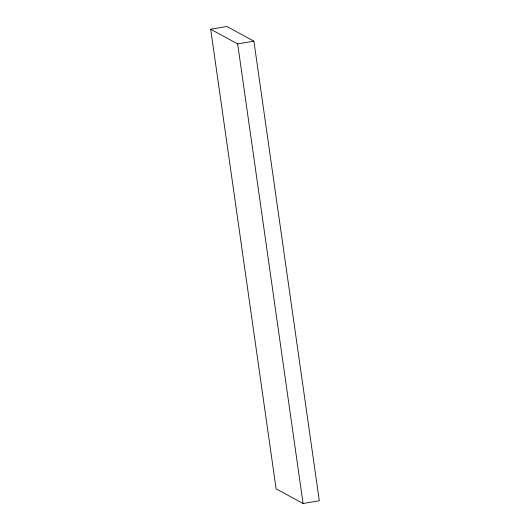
<?xml version="1.0" encoding="UTF-8"?>
<svg xmlns="http://www.w3.org/2000/svg" width="530" height="530" viewBox="0 0 530 530"><rect width="100%" height="100%" fill="white"/><g stroke="black" fill="none" stroke-linecap="round" stroke-linejoin="round"><path stroke-width="0.79" d="M210.695 29.243L226.926 26.5L253.897 41.168L319.305 500.757L303.074 503.5L276.103 488.832L210.695 29.243L237.665 43.91L253.897 41.168M237.665 43.91L303.074 503.5"/></g></svg>
